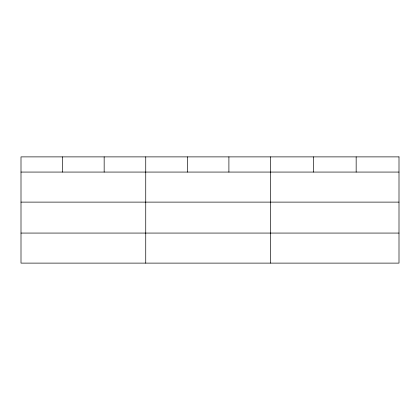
<?xml version="1.0" encoding="UTF-8"?>
<svg xmlns="http://www.w3.org/2000/svg" width="420" height="420" viewBox="0 0 420 420"><rect width="100%" height="100%" fill="white"/><g stroke="black" fill="none" stroke-linecap="round" stroke-linejoin="round"><path stroke-width="0.63" d="M21 172.069L399 172.069M21 202.115L399 202.115M21 233.069L399 233.069M356.16 156.886L356.16 172.069M313.32 156.886L313.32 172.069M270.48 156.886L270.48 263.114M228.9 156.886L228.9 172.069M187.32 156.886L187.32 172.069M145.74 156.886L145.74 263.114M104.16 156.886L104.16 172.069M62.58 156.886L62.58 172.069M399 156.886L21 156.886L21 263.114L399 263.114L399 156.886"/></g></svg>
